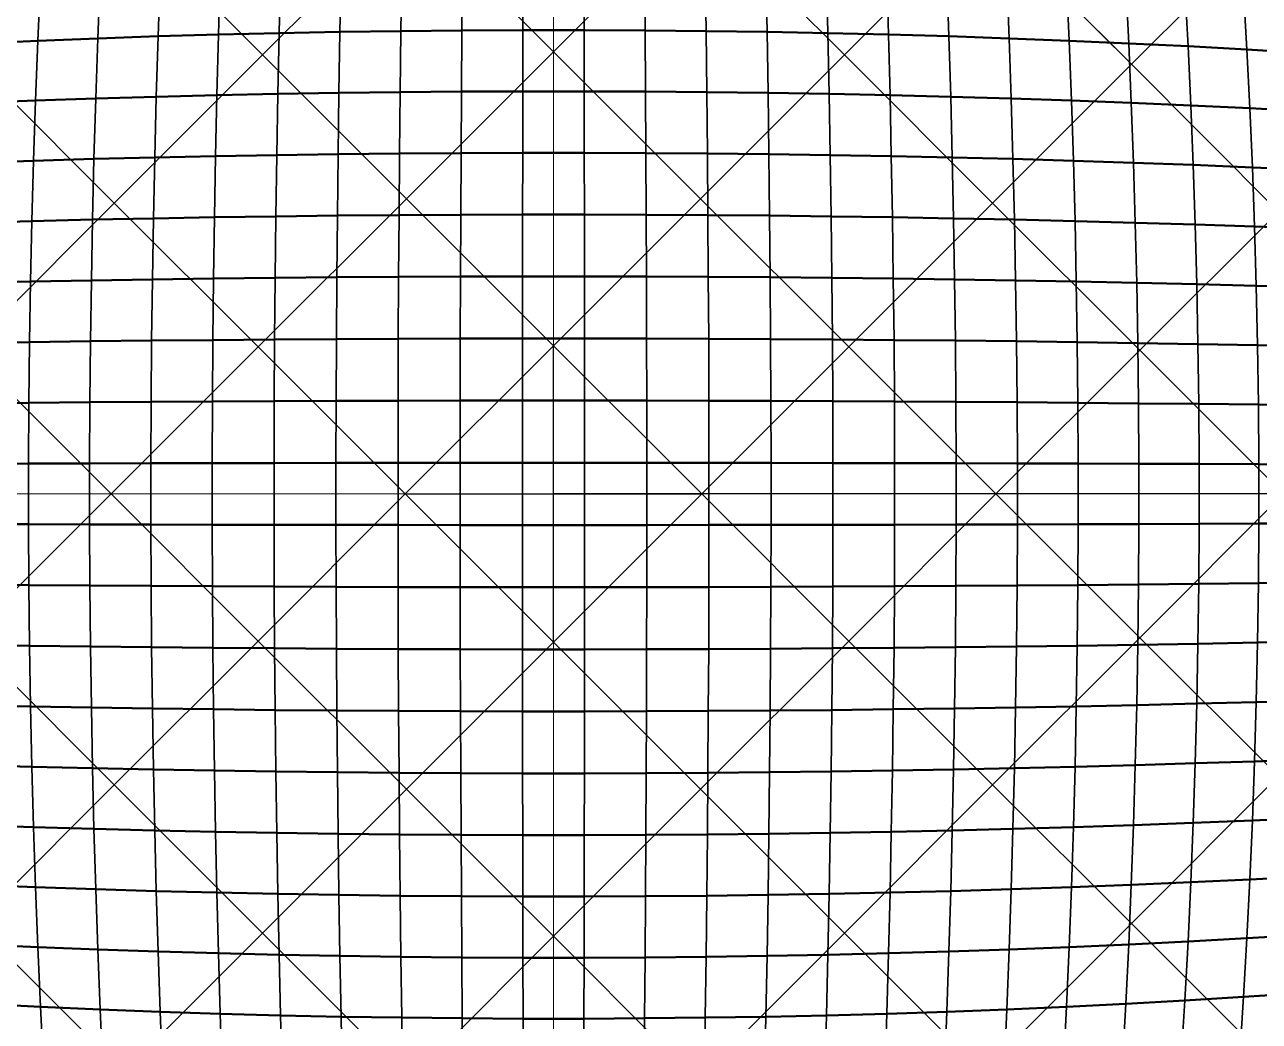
# Model space of a CAD drawing. Header units: millimetres. Extents: x -43 to 170, y -51 to 57.
# Drawn here: x 112.35 to 130.21, y -7.63 to 6.79 of the extents above; entities that cross this region are included whole.
import ezdxf

# ---------------------------------------------------------------- set-up
doc = ezdxf.new("R2010")
doc.units = ezdxf.units.MM
doc.linetypes.add('CENTER2', pattern=[28.575, 19.05, -3.175, 3.175, -3.175])
doc.layers.add('R139', color=7, linetype='Continuous')
for name, color, linetype, lineweight in [('tendons lower level', 201, 'Continuous', 35), ('tendons upper level', 50, 'Continuous', 50), ('Канаты', 130, 'Continuous', 20), ('Осевые линии', 80, 'Continuous', 15)]:
    doc.layers.add(name, color=color, linetype=linetype, lineweight=lineweight)

# ---------------------------------------------------------------- blocks, each defined once
blk = doc.blocks.new('wefwefwefwefefwfwefef')
for p, q in [((0, -2.143), (0, 2.143)), ((-2.143, 0), (2.143, 0))]:
    blk.add_line(p, q)
at = {"layer": 'R139', "color": 0, "linetype": 'ByBlock', "lineweight": -2}
for p, q in [((-4.207, 6.35, -0.771), (-2.079, 8.477, -1.037)), ((-4.207, 6.35, -0.771), (-2.079, 8.477, -1.037)), ((-2.079, 8.477, -1.037), (0, 6.396, -0.522)), ((-2.079, 8.477, -1.037), (0, 6.396, -0.522)), ((2.079, 8.477, -1.037), (0, 6.396, -0.522)), ((0, 6.396, -0.522), (2.079, 8.477, -1.037)), ((4.207, 6.35, -0.771), (2.079, 8.477, -1.037)), ((4.207, 6.35, -0.771), (2.079, 8.477, -1.037)), ((-4.207, 6.35, -0.771), (-6.213, 8.357, -1.515)), ((-6.213, 8.357, -1.515), (-4.207, 6.35, -0.771)), ((4.207, 6.35, -0.771), (6.213, 8.357, -1.515)), ((6.213, 8.357, -1.515), (4.207, 6.35, -0.771)), ((6.213, 8.357, -1.515), (8.357, 6.213, -1.515)), ((8.357, 6.213, -1.515), (6.213, 8.357, -1.515)), ((8.357, 6.213, -1.515), (10.268, 8.12, -2.467)), ((10.268, 8.12, -2.467), (8.357, 6.213, -1.515)), ((-4.207, 6.35, -0.771), (-6.35, 4.207, -0.771)), ((-6.35, 4.207, -0.771), (-4.207, 6.35, -0.771)), ((-2.127, 4.27, -0.26), (-4.207, 6.35, -0.771)), ((-2.127, 4.27, -0.26), (-4.207, 6.35, -0.771)), ((-2.127, 4.27, -0.26), (0, 6.396, -0.522)), ((0, 6.396, -0.522), (-2.127, 4.27, -0.26)), ((0, 6.396, -0.522), (2.127, 4.27, -0.26)), ((0, 6.396, -0.522), (2.127, 4.27, -0.26)), ((2.127, 4.27, -0.26), (4.207, 6.35, -0.771)), ((2.127, 4.27, -0.26), (4.207, 6.35, -0.771)), ((4.207, 6.35, -0.771), (6.35, 4.207, -0.771)), ((6.35, 4.207, -0.771), (4.207, 6.35, -0.771)), ((-8.357, 6.213, -1.515), (-6.35, 4.207, -0.771)), ((-8.357, 6.213, -1.515), (-6.35, 4.207, -0.771)), ((8.357, 6.213, -1.515), (6.35, 4.207, -0.771)), ((8.357, 6.213, -1.515), (6.35, 4.207, -0.771)), ((10.483, 4.082, -1.786), (8.357, 6.213, -1.515)), ((10.483, 4.082, -1.786), (8.357, 6.213, -1.515)), ((-6.35, 4.207, -0.771), (-8.477, 2.079, -1.037)), ((-8.477, 2.079, -1.037), (-6.35, 4.207, -0.771)), ((-6.35, 4.207, -0.771), (-4.27, 2.127, -0.26)), ((-6.35, 4.207, -0.771), (-4.27, 2.127, -0.26)), ((-2.127, 4.27, -0.26), (-4.27, 2.127, -0.26)), ((-4.27, 2.127, -0.26), (-2.127, 4.27, -0.26)), ((0, 2.143), (-2.127, 4.27, -0.26)), ((0, 2.143), (-2.127, 4.27, -0.26)), ((0, 2.143), (2.127, 4.27, -0.26)), ((2.127, 4.27, -0.26), (0, 2.143)), ((2.127, 4.27, -0.26), (4.27, 2.127, -0.26)), ((4.27, 2.127, -0.26), (2.127, 4.27, -0.26)), ((6.35, 4.207, -0.771), (4.27, 2.127, -0.26)), ((6.35, 4.207, -0.771), (4.27, 2.127, -0.26)), ((6.35, 4.207, -0.771), (8.477, 2.079, -1.037)), ((8.477, 2.079, -1.037), (6.35, 4.207, -0.771)), ((8.477, 2.079, -1.037), (10.483, 4.082, -1.786)), ((8.477, 2.079, -1.037), (10.483, 4.082, -1.786)), ((0, 2.143), (-2.143, 0)), ((-2.143, 0), (0, 2.143)), ((2.143, 0), (0, 2.143)), ((2.143, 0), (0, 2.143)), ((-8.477, 2.079, -1.037), (-6.396, 0, -0.522)), ((-6.396, 0, -0.522), (-8.477, 2.079, -1.037)), ((-6.396, 0, -0.522), (-4.27, 2.127, -0.26)), ((-4.27, 2.127, -0.26), (-6.396, 0, -0.522)), ((-4.27, 2.127, -0.26), (-2.143, 0)), ((-4.27, 2.127, -0.26), (-2.143, 0)), ((4.27, 2.127, -0.26), (2.143, 0)), ((4.27, 2.127, -0.26), (2.143, 0)), ((6.396, 0, -0.522), (4.27, 2.127, -0.26)), ((4.27, 2.127, -0.26), (6.396, 0, -0.522)), ((8.477, 2.079, -1.037), (6.396, 0, -0.522)), ((6.396, 0, -0.522), (8.477, 2.079, -1.037)), ((10.555, 0, -1.559), (8.477, 2.079, -1.037)), ((10.555, 0, -1.559), (8.477, 2.079, -1.037)), ((-6.396, 0, -0.522), (-8.477, -2.079, -1.037)), ((-6.396, 0, -0.522), (-8.477, -2.079, -1.037)), ((-4.27, -2.127, -0.26), (-6.396, 0, -0.522)), ((-4.27, -2.127, -0.26), (-6.396, 0, -0.522)), ((-4.27, -2.127, -0.26), (-2.143, 0)), ((-2.143, 0), (-4.27, -2.127, -0.26)), ((-2.143, 0), (0, -2.143)), ((-2.143, 0), (0, -2.143)), ((0, -2.143), (2.143, 0)), ((2.143, 0), (0, -2.143)), ((4.27, -2.127, -0.26), (2.143, 0)), ((2.143, 0), (4.27, -2.127, -0.26)), ((4.27, -2.127, -0.26), (6.396, 0, -0.522)), ((4.27, -2.127, -0.26), (6.396, 0, -0.522)), ((6.396, 0, -0.522), (8.477, -2.079, -1.037)), ((6.396, 0, -0.522), (8.477, -2.079, -1.037)), ((10.555, 0, -1.559), (8.477, -2.079, -1.037)), ((8.477, -2.079, -1.037), (10.555, 0, -1.559)), ((-6.35, -4.207, -0.771), (-8.477, -2.079, -1.037)), ((-8.477, -2.079, -1.037), (-6.35, -4.207, -0.771)), ((-6.35, -4.207, -0.771), (-4.27, -2.127, -0.26)), ((-6.35, -4.207, -0.771), (-4.27, -2.127, -0.26)), ((-2.127, -4.27, -0.26), (-4.27, -2.127, -0.26)), ((-4.27, -2.127, -0.26), (-2.127, -4.27, -0.26)), ((2.127, -4.27, -0.26), (4.27, -2.127, -0.26)), ((4.27, -2.127, -0.26), (2.127, -4.27, -0.26)), ((6.35, -4.207, -0.771), (4.27, -2.127, -0.26)), ((6.35, -4.207, -0.771), (4.27, -2.127, -0.26)), ((6.35, -4.207, -0.771), (8.477, -2.079, -1.037)), ((8.477, -2.079, -1.037), (6.35, -4.207, -0.771)), ((8.477, -2.079, -1.037), (10.483, -4.082, -1.786)), ((8.477, -2.079, -1.037), (10.483, -4.082, -1.786)), ((0, -2.143), (-2.127, -4.27, -0.26)), ((0, -2.143), (-2.127, -4.27, -0.26)), ((0, -2.143), (2.127, -4.27, -0.26)), ((2.127, -4.27, -0.26), (0, -2.143)), ((10.483, -4.082, -1.786), (8.357, -6.213, -1.515)), ((10.483, -4.082, -1.786), (8.357, -6.213, -1.515)), ((-8.357, -6.213, -1.515), (-6.35, -4.207, -0.771)), ((-8.357, -6.213, -1.515), (-6.35, -4.207, -0.771)), ((-4.207, -6.35, -0.771), (-6.35, -4.207, -0.771)), ((-6.35, -4.207, -0.771), (-4.207, -6.35, -0.771)), ((-2.127, -4.27, -0.26), (-4.207, -6.35, -0.771)), ((-2.127, -4.27, -0.26), (-4.207, -6.35, -0.771)), ((-2.127, -4.27, -0.26), (0, -6.396, -0.522)), ((0, -6.396, -0.522), (-2.127, -4.27, -0.26)), ((0, -6.396, -0.522), (2.127, -4.27, -0.26)), ((0, -6.396, -0.522), (2.127, -4.27, -0.26)), ((2.127, -4.27, -0.26), (4.207, -6.35, -0.771)), ((2.127, -4.27, -0.26), (4.207, -6.35, -0.771)), ((4.207, -6.35, -0.771), (6.35, -4.207, -0.771)), ((6.35, -4.207, -0.771), (4.207, -6.35, -0.771)), ((8.357, -6.213, -1.515), (6.35, -4.207, -0.771)), ((8.357, -6.213, -1.515), (6.35, -4.207, -0.771)), ((-6.213, -8.357, -1.515), (-8.357, -6.213, -1.515)), ((-8.357, -6.213, -1.515), (-6.213, -8.357, -1.515)), ((6.213, -8.357, -1.515), (8.357, -6.213, -1.515)), ((8.357, -6.213, -1.515), (6.213, -8.357, -1.515)), ((8.357, -6.213, -1.515), (10.268, -8.12, -2.467)), ((10.268, -8.12, -2.467), (8.357, -6.213, -1.515)), ((-4.207, -6.35, -0.771), (-6.213, -8.357, -1.515)), ((-6.213, -8.357, -1.515), (-4.207, -6.35, -0.771)), ((-4.207, -6.35, -0.771), (-2.079, -8.477, -1.037)), ((-4.207, -6.35, -0.771), (-2.079, -8.477, -1.037)), ((-2.079, -8.477, -1.037), (0, -6.396, -0.522)), ((-2.079, -8.477, -1.037), (0, -6.396, -0.522)), ((2.079, -8.477, -1.037), (0, -6.396, -0.522)), ((0, -6.396, -0.522), (2.079, -8.477, -1.037)), ((4.207, -6.35, -0.771), (2.079, -8.477, -1.037)), ((4.207, -6.35, -0.771), (2.079, -8.477, -1.037)), ((4.207, -6.35, -0.771), (6.213, -8.357, -1.515)), ((6.213, -8.357, -1.515), (4.207, -6.35, -0.771))]:
    blk.add_line(p, q, dxfattribs=at)

msp = doc.modelspace()

# ---------------------------------------------------------------- linework, layer by layer
at = {"extrusion": (0, -1, 2e-16)}
for p in [(134.556, 0, 31.905), (133.997, 0, 32.073)]:
    msp.add_line(p, (120, 0), dxfattribs=at)
msp.add_circle((120, 0, 29.02), 22.5)
at = {"layer": 'tendons lower level', "linetype": 'Continuous', "ltscale": 250}
for points in [[(115.182, 7.517, 33.842), (115.156, 6.644, 34.021), (115.134, 5.766, 34.177), (115.115, 4.885, 34.311), (115.099, 4.001, 34.423), (115.086, 3.115, 34.513), (115.076, 2.226, 34.58), (115.07, 1.336, 34.625), (115.067, 0.445, 34.648), (115.067, -0.445, 34.648), (115.07, -1.336, 34.625), (115.076, -2.226, 34.58), (115.086, -3.115, 34.513), (115.099, -4.001, 34.423), (115.115, -4.885, 34.311), (115.134, -5.766, 34.177), (115.156, -6.644, 34.021), (115.182, -7.517, 33.842), (115.21, -8.386, 33.641)], [(116.077, -8.412, 33.747), (116.054, -7.541, 33.949), (116.033, -6.665, 34.13), (116.015, -5.785, 34.288), (115.999, -4.901, 34.423), (115.986, -4.014, 34.537), (115.975, -3.125, 34.627), (115.967, -2.233, 34.695), (115.962, -1.341, 34.74), (115.959, -0.447, 34.763), (115.959, 0.447, 34.763), (115.962, 1.341, 34.74), (115.967, 2.233, 34.695), (115.975, 3.125, 34.627), (115.986, 4.014, 34.537), (115.999, 4.901, 34.423), (116.015, 5.785, 34.288), (116.033, 6.665, 34.13), (116.054, 7.541, 33.949)], [(116.928, 7.56, 34.035), (116.912, 6.682, 34.217), (116.898, 5.8, 34.376), (116.885, 4.914, 34.513), (116.875, 4.025, 34.627), (116.867, 3.133, 34.718), (116.861, 2.239, 34.787), (116.857, 1.344, 34.833), (116.854, 0.448, 34.855), (116.854, -0.448, 34.855), (116.857, -1.344, 34.833), (116.861, -2.239, 34.787), (116.867, -3.133, 34.718), (116.875, -4.025, 34.627), (116.885, -4.914, 34.513), (116.898, -5.8, 34.376), (116.912, -6.682, 34.217), (116.928, -7.56, 34.035), (116.947, -8.433, 33.831)], [(117.818, -8.449, 33.895), (117.805, -7.574, 34.1), (117.793, -6.695, 34.283), (117.783, -5.811, 34.443), (117.774, -4.924, 34.58), (117.767, -4.033, 34.695), (117.761, -3.139, 34.787), (117.756, -2.244, 34.856), (117.753, -1.347, 34.902), (117.752, -0.449, 34.925), (117.752, 0.449, 34.925), (117.753, 1.347, 34.902), (117.756, 2.244, 34.856), (117.761, 3.139, 34.787), (117.767, 4.033, 34.695), (117.774, 4.924, 34.58), (117.783, 5.811, 34.443), (117.793, 6.695, 34.283), (117.805, 7.574, 34.1)], [(118.682, 7.584, 34.143), (118.675, 6.703, 34.326), (118.669, 5.819, 34.487), (118.664, 4.93, 34.625), (118.659, 4.038, 34.74), (118.656, 3.143, 34.833), (118.653, 2.247, 34.902), (118.651, 1.349, 34.948), (118.65, 0.45, 34.971), (118.65, -0.45, 34.971), (118.651, -1.349, 34.948), (118.653, -2.247, 34.902), (118.656, -3.143, 34.833), (118.659, -4.038, 34.74), (118.664, -4.93, 34.625), (118.669, -5.819, 34.487), (118.675, -6.703, 34.326), (118.682, -7.584, 34.143), (118.69, -8.459, 33.937)], [(119.561, 7.589, 34.165), (119.558, 6.708, 34.348), (119.556, 5.822, 34.509), (119.555, 4.933, 34.648), (119.553, 4.041, 34.763), (119.552, 3.146, 34.855), (119.551, 2.248, 34.925), (119.55, 1.35, 34.971), (119.55, 0.45, 34.997), (119.55, -0.45, 34.994), (119.55, -1.35, 34.971), (119.551, -2.248, 34.925), (119.552, -3.146, 34.855), (119.553, -4.041, 34.763), (119.555, -4.933, 34.648), (119.556, -5.822, 34.509), (119.558, -6.708, 34.348), (119.561, -7.589, 34.165), (119.563, -8.465, 33.958)], [(120.439, 7.589, 34.165), (120.442, 6.708, 34.348), (120.444, 5.822, 34.509), (120.445, 4.933, 34.648), (120.447, 4.041, 34.763), (120.448, 3.146, 34.855), (120.449, 2.248, 34.925), (120.45, 1.35, 34.971), (120.45, 0.45, 34.997), (120.45, -0.45, 34.994), (120.45, -1.35, 34.971), (120.449, -2.248, 34.925), (120.448, -3.146, 34.855), (120.447, -4.041, 34.763), (120.445, -4.933, 34.648), (120.444, -5.822, 34.509), (120.442, -6.708, 34.348), (120.439, -7.589, 34.165), (120.437, -8.465, 33.958)], [(121.318, 7.584, 34.143), (121.325, 6.703, 34.326), (121.331, 5.819, 34.487), (121.336, 4.93, 34.625), (121.341, 4.038, 34.74), (121.344, 3.143, 34.833), (121.347, 2.247, 34.902), (121.349, 1.349, 34.948), (121.35, 0.45, 34.971), (121.35, -0.45, 34.971), (121.349, -1.349, 34.948), (121.347, -2.247, 34.902), (121.344, -3.143, 34.833), (121.341, -4.038, 34.74), (121.336, -4.93, 34.625), (121.331, -5.819, 34.487), (121.325, -6.703, 34.326), (121.318, -7.584, 34.143), (121.31, -8.459, 33.937)], [(122.182, -8.449, 33.895), (122.195, -7.574, 34.1), (122.207, -6.695, 34.283), (122.217, -5.811, 34.443), (122.226, -4.924, 34.58), (122.233, -4.033, 34.695), (122.239, -3.139, 34.787), (122.244, -2.244, 34.856), (122.247, -1.347, 34.902), (122.248, -0.449, 34.925), (122.248, 0.449, 34.925), (122.247, 1.347, 34.902), (122.244, 2.244, 34.856), (122.239, 3.139, 34.787), (122.233, 4.033, 34.695), (122.226, 4.924, 34.58), (122.217, 5.811, 34.443), (122.207, 6.695, 34.283), (122.195, 7.574, 34.1)], [(123.072, 7.56, 34.035), (123.088, 6.682, 34.217), (123.102, 5.8, 34.376), (123.115, 4.914, 34.513), (123.125, 4.025, 34.627), (123.133, 3.133, 34.718), (123.139, 2.239, 34.787), (123.143, 1.344, 34.833), (123.146, 0.448, 34.855), (123.146, -0.448, 34.855), (123.143, -1.344, 34.833), (123.139, -2.239, 34.787), (123.133, -3.133, 34.718), (123.125, -4.025, 34.627), (123.115, -4.914, 34.513), (123.102, -5.8, 34.376), (123.088, -6.682, 34.217), (123.072, -7.56, 34.035), (123.053, -8.433, 33.831)], [(123.923, -8.412, 33.747), (123.946, -7.541, 33.949), (123.967, -6.665, 34.13), (123.985, -5.785, 34.288), (124.001, -4.901, 34.423), (124.014, -4.014, 34.537), (124.025, -3.125, 34.627), (124.033, -2.233, 34.695), (124.038, -1.341, 34.74), (124.041, -0.447, 34.763), (124.041, 0.447, 34.763), (124.038, 1.341, 34.74), (124.033, 2.233, 34.695), (124.025, 3.125, 34.627), (124.014, 4.014, 34.537), (124.001, 4.901, 34.423), (123.985, 5.785, 34.288), (123.967, 6.665, 34.13), (123.946, 7.541, 33.949)], [(124.818, 7.517, 33.842), (124.844, 6.644, 34.021), (124.866, 5.766, 34.177), (124.885, 4.885, 34.311), (124.901, 4.001, 34.423), (124.914, 3.115, 34.513), (124.924, 2.226, 34.58), (124.93, 1.336, 34.625), (124.933, 0.445, 34.648), (124.933, -0.445, 34.648), (124.93, -1.336, 34.625), (124.924, -2.226, 34.58), (124.914, -3.115, 34.513), (124.901, -4.001, 34.423), (124.885, -4.885, 34.311), (124.866, -5.766, 34.177), (124.844, -6.644, 34.021), (124.818, -7.517, 33.842), (124.79, -8.386, 33.641)], [(112.626, -8.275, 33.199), (112.583, -7.417, 33.391), (112.545, -6.554, 33.563), (112.512, -5.688, 33.713), (112.483, -4.818, 33.842), (112.459, -3.946, 33.949), (112.44, -3.072, 34.035), (112.426, -2.195, 34.1), (112.416, -1.318, 34.143), (112.411, -0.439, 34.165), (112.411, 0.439, 34.165), (112.416, 1.318, 34.143), (112.426, 2.195, 34.1), (112.44, 3.072, 34.035), (112.459, 3.946, 33.949), (112.483, 4.818, 33.842), (112.512, 5.688, 33.713), (112.545, 6.554, 33.563), (112.583, 7.417, 33.391)], [(113.446, 7.455, 33.563), (113.412, 6.588, 33.737), (113.382, 5.718, 33.89), (113.356, 4.844, 34.021), (113.335, 3.967, 34.13), (113.318, 3.088, 34.217), (113.305, 2.207, 34.283), (113.297, 1.325, 34.326), (113.292, 0.442, 34.348), (113.292, -0.442, 34.348), (113.297, -1.325, 34.326), (113.305, -2.207, 34.283), (113.318, -3.088, 34.217), (113.335, -3.967, 34.13), (113.356, -4.844, 34.021), (113.382, -5.718, 33.89), (113.412, -6.588, 33.737), (113.446, -7.455, 33.563), (113.484, -8.317, 33.367)], [(114.345, -8.354, 33.515), (114.312, -7.488, 33.713), (114.282, -6.618, 33.89), (114.256, -5.744, 34.044), (114.234, -4.866, 34.177), (114.215, -3.985, 34.288), (114.2, -3.102, 34.376), (114.189, -2.217, 34.443), (114.181, -1.331, 34.487), (114.178, -0.444, 34.509), (114.178, 0.444, 34.509), (114.181, 1.331, 34.487), (114.189, 2.217, 34.443), (114.2, 3.102, 34.376), (114.215, 3.985, 34.288), (114.234, 4.866, 34.177), (114.256, 5.744, 34.044), (114.282, 6.618, 33.89), (114.312, 7.488, 33.713)], [(125.655, -8.354, 33.515), (125.688, -7.488, 33.713), (125.718, -6.618, 33.89), (125.744, -5.744, 34.044), (125.766, -4.866, 34.177), (125.785, -3.985, 34.288), (125.8, -3.102, 34.376), (125.811, -2.217, 34.443), (125.819, -1.331, 34.487), (125.822, -0.444, 34.509), (125.822, 0.444, 34.509), (125.819, 1.331, 34.487), (125.811, 2.217, 34.443), (125.8, 3.102, 34.376), (125.785, 3.985, 34.288), (125.766, 4.866, 34.177), (125.744, 5.744, 34.044), (125.718, 6.618, 33.89), (125.688, 7.488, 33.713)], [(126.554, 7.455, 33.563), (126.588, 6.588, 33.737), (126.618, 5.718, 33.89), (126.644, 4.844, 34.021), (126.665, 3.967, 34.13), (126.682, 3.088, 34.217), (126.695, 2.207, 34.283), (126.703, 1.325, 34.326), (126.708, 0.442, 34.348), (126.708, -0.442, 34.348), (126.703, -1.325, 34.326), (126.695, -2.207, 34.283), (126.682, -3.088, 34.217), (126.665, -3.967, 34.13), (126.644, -4.844, 34.021), (126.618, -5.718, 33.89), (126.588, -6.588, 33.737), (126.554, -7.455, 33.563), (126.516, -8.317, 33.367)], [(127.374, -8.275, 33.199), (127.417, -7.417, 33.391), (127.455, -6.554, 33.563), (127.488, -5.688, 33.713), (127.517, -4.818, 33.842), (127.541, -3.946, 33.949), (127.56, -3.072, 34.035), (127.574, -2.195, 34.1), (127.584, -1.318, 34.143), (127.589, -0.439, 34.165), (127.589, 0.439, 34.165), (127.584, 1.318, 34.143), (127.574, 2.195, 34.1), (127.56, 3.072, 34.035), (127.541, 3.946, 33.949), (127.517, 4.818, 33.842), (127.488, 5.688, 33.713), (127.455, 6.554, 33.563), (127.417, 7.417, 33.391)], [(128.275, 7.374, 33.199), (128.317, 6.516, 33.367), (128.354, 5.655, 33.515), (128.386, 4.79, 33.641), (128.412, 3.923, 33.747), (128.433, 3.053, 33.831), (128.449, 2.182, 33.895), (128.459, 1.31, 33.937), (128.465, 0.437, 33.958), (128.465, -0.437, 33.958), (128.459, -1.31, 33.937), (128.449, -2.182, 33.895), (128.433, -3.053, 33.831), (128.412, -3.923, 33.747), (128.386, -4.79, 33.641), (128.354, -5.655, 33.515), (128.317, -6.516, 33.367), (128.275, -7.374, 33.199), (128.228, -8.228, 33.009)], [(129.077, -8.176, 32.799), (129.129, -7.327, 32.985), (129.175, -6.474, 33.15), (129.215, -5.617, 33.295), (129.249, -4.758, 33.419), (129.278, -3.896, 33.522), (129.301, -3.033, 33.605), (129.318, -2.167, 33.667), (129.329, -1.301, 33.709), (129.335, -0.434, 33.729), (129.335, 0.434, 33.729), (129.329, 1.301, 33.709), (129.318, 2.167, 33.667), (129.301, 3.033, 33.605), (129.278, 3.896, 33.522), (129.249, 4.758, 33.419), (129.215, 5.617, 33.295), (129.175, 6.474, 33.15), (129.129, 7.327, 32.985)], [(129.977, 7.274, 32.75), (130.026, 6.427, 32.911), (130.07, 5.577, 33.053), (130.107, 4.723, 33.174), (130.137, 3.868, 33.276), (130.162, 3.01, 33.357), (130.181, 2.151, 33.417), (130.193, 1.291, 33.458), (130.199, 0.43, 33.478), (130.199, -0.43, 33.478), (130.193, -1.291, 33.458), (130.181, -2.151, 33.417), (130.162, -3.01, 33.357), (130.137, -3.868, 33.276), (130.107, -4.723, 33.174), (130.07, -5.577, 33.053), (130.026, -6.427, 32.911), (129.977, -7.274, 32.75), (129.922, -8.118, 32.568)]]:
    msp.add_polyline3d(points, dxfattribs=at)
at = {"layer": 'tendons upper level', "linetype": 'CENTER2', "ltscale": 250, "extrusion": (1, 0, 0)}
msp.add_line((120, 0, 54.679), (120, 0, -54.679), dxfattribs=at)
at = {"layer": 'tendons upper level', "linetype": 'CENTER2', "ltscale": 250, "extrusion": (-2e-16, -1, 0)}
msp.add_line((120, 0, 54.679), (120, 0, -54.679), dxfattribs=at)
msp.add_line((120, 0, 54.679), (120, 0, -54.679), dxfattribs=at)
at = {"layer": 'tendons upper level', "linetype": 'Continuous', "ltscale": 250}
for points in [[(130.872, 6.376, 32.652), (130.026, 6.427, 32.911), (129.175, 6.474, 33.15), (128.317, 6.516, 33.367), (127.455, 6.554, 33.563), (126.588, 6.588, 33.737), (125.718, 6.618, 33.89), (124.844, 6.644, 34.021), (123.967, 6.665, 34.13), (123.088, 6.682, 34.217), (122.207, 6.695, 34.283), (121.325, 6.703, 34.326), (120.442, 6.708, 34.348), (119.558, 6.708, 34.348), (118.675, 6.703, 34.326), (117.793, 6.695, 34.283), (116.912, 6.682, 34.217), (116.033, 6.665, 34.13), (115.156, 6.644, 34.021), (114.282, 6.618, 33.89), (113.412, 6.588, 33.737), (112.545, 6.554, 33.563), (111.683, 6.516, 33.367)], [(111.646, 5.655, 33.515), (112.512, 5.688, 33.713), (113.382, 5.718, 33.89), (114.256, 5.744, 34.044), (115.134, 5.766, 34.177), (116.015, 5.785, 34.288), (116.898, 5.8, 34.376), (117.783, 5.811, 34.443), (118.669, 5.819, 34.487), (119.556, 5.822, 34.509), (120.444, 5.822, 34.509), (121.331, 5.819, 34.487), (122.217, 5.811, 34.443), (123.102, 5.8, 34.376), (123.985, 5.785, 34.288), (124.866, 5.766, 34.177), (125.744, 5.744, 34.044), (126.618, 5.718, 33.89), (127.488, 5.688, 33.713), (128.354, 5.655, 33.515), (129.215, 5.617, 33.295), (130.07, 5.577, 33.053), (130.918, 5.532, 32.79)], [(130.958, 4.686, 32.909), (130.107, 4.723, 33.174), (129.249, 4.758, 33.419), (128.386, 4.79, 33.641), (127.517, 4.818, 33.842), (126.644, 4.844, 34.021), (125.766, 4.866, 34.177), (124.885, 4.885, 34.311), (124.001, 4.901, 34.423), (123.115, 4.914, 34.513), (122.226, 4.924, 34.58), (121.336, 4.93, 34.625), (120.445, 4.933, 34.648), (119.555, 4.933, 34.648), (118.664, 4.93, 34.625), (117.774, 4.924, 34.58), (116.885, 4.914, 34.513), (115.999, 4.901, 34.423), (115.115, 4.885, 34.311), (114.234, 4.866, 34.177), (113.356, 4.844, 34.021), (112.483, 4.818, 33.842), (111.614, 4.79, 33.641)], [(111.588, 3.923, 33.747), (112.459, 3.946, 33.949), (113.335, 3.967, 34.13), (114.215, 3.985, 34.288), (115.099, 4.001, 34.423), (115.986, 4.014, 34.537), (116.875, 4.025, 34.627), (117.767, 4.033, 34.695), (118.659, 4.038, 34.74), (119.553, 4.041, 34.763), (120.447, 4.041, 34.763), (121.341, 4.038, 34.74), (122.233, 4.033, 34.695), (123.125, 4.025, 34.627), (124.014, 4.014, 34.537), (124.901, 4.001, 34.423), (125.785, 3.985, 34.288), (126.665, 3.967, 34.13), (127.541, 3.946, 33.949), (128.412, 3.923, 33.747), (129.278, 3.896, 33.522), (130.137, 3.868, 33.276), (130.991, 3.837, 33.007)], [(131.017, 2.986, 33.086), (130.162, 3.01, 33.357), (129.301, 3.033, 33.605), (128.433, 3.053, 33.831), (127.56, 3.072, 34.035), (126.682, 3.088, 34.217), (125.8, 3.102, 34.376), (124.914, 3.115, 34.513), (124.025, 3.125, 34.627), (123.133, 3.133, 34.718), (122.239, 3.139, 34.787), (121.344, 3.143, 34.833), (120.448, 3.146, 34.855), (119.552, 3.146, 34.855), (118.656, 3.143, 34.833), (117.761, 3.139, 34.787), (116.867, 3.133, 34.718), (115.975, 3.125, 34.627), (115.086, 3.115, 34.513), (114.2, 3.102, 34.376), (113.318, 3.088, 34.217), (112.44, 3.072, 34.035), (111.567, 3.053, 33.831)], [(111.551, 2.182, 33.895), (112.426, 2.195, 34.1), (113.305, 2.207, 34.283), (114.189, 2.217, 34.443), (115.076, 2.226, 34.58), (115.967, 2.233, 34.695), (116.861, 2.239, 34.787), (117.756, 2.244, 34.856), (118.653, 2.247, 34.902), (119.551, 2.248, 34.925), (120.449, 2.248, 34.925), (121.347, 2.247, 34.902), (122.244, 2.244, 34.856), (123.139, 2.239, 34.787), (124.033, 2.233, 34.695), (124.924, 2.226, 34.58), (125.811, 2.217, 34.443), (126.695, 2.207, 34.283), (127.574, 2.195, 34.1), (128.449, 2.182, 33.895), (129.318, 2.167, 33.667), (130.181, 2.151, 33.417), (131.037, 2.134, 33.146)], [(131.05, 1.281, 33.185), (130.193, 1.291, 33.458), (129.329, 1.301, 33.709), (128.459, 1.31, 33.937), (127.584, 1.318, 34.143), (126.703, 1.325, 34.326), (125.819, 1.331, 34.487), (124.93, 1.336, 34.625), (124.038, 1.341, 34.74), (123.143, 1.344, 34.833), (122.247, 1.347, 34.902), (121.349, 1.349, 34.948), (120.45, 1.35, 34.971), (119.55, 1.35, 34.971), (118.651, 1.349, 34.948), (117.753, 1.347, 34.902), (116.857, 1.344, 34.833), (115.962, 1.341, 34.74), (115.07, 1.336, 34.625), (114.181, 1.331, 34.487), (113.297, 1.325, 34.326), (112.416, 1.318, 34.143), (111.541, 1.31, 33.937)], [(131.057, 0.427, 33.205), (130.199, 0.43, 33.478), (129.335, 0.434, 33.729), (128.465, 0.437, 33.958), (127.589, 0.439, 34.165), (126.708, 0.442, 34.348), (125.822, 0.444, 34.509), (124.933, 0.445, 34.648), (124.041, 0.447, 34.763), (123.146, 0.448, 34.855), (122.248, 0.449, 34.925), (121.35, 0.45, 34.971), (120.45, 0.45, 34.997), (119.55, 0.45, 34.994), (118.65, 0.45, 34.971), (117.752, 0.449, 34.925), (116.854, 0.448, 34.855), (115.959, 0.447, 34.763), (115.067, 0.445, 34.648), (114.178, 0.444, 34.509), (113.292, 0.442, 34.348), (112.411, 0.439, 34.165), (111.535, 0.437, 33.958)], [(131.057, -0.427, 33.205), (130.199, -0.43, 33.478), (129.335, -0.434, 33.729), (128.465, -0.437, 33.958), (127.589, -0.439, 34.165), (126.708, -0.442, 34.348), (125.822, -0.444, 34.509), (124.933, -0.445, 34.648), (124.041, -0.447, 34.763), (123.146, -0.448, 34.855), (122.248, -0.449, 34.925), (121.35, -0.45, 34.971), (120.45, -0.45, 34.997), (119.55, -0.45, 34.994), (118.65, -0.45, 34.971), (117.752, -0.449, 34.925), (116.854, -0.448, 34.855), (115.959, -0.447, 34.763), (115.067, -0.445, 34.648), (114.178, -0.444, 34.509), (113.292, -0.442, 34.348), (112.411, -0.439, 34.165), (111.535, -0.437, 33.958)], [(131.05, -1.281, 33.185), (130.193, -1.291, 33.458), (129.329, -1.301, 33.709), (128.459, -1.31, 33.937), (127.584, -1.318, 34.143), (126.703, -1.325, 34.326), (125.819, -1.331, 34.487), (124.93, -1.336, 34.625), (124.038, -1.341, 34.74), (123.143, -1.344, 34.833), (122.247, -1.347, 34.902), (121.349, -1.349, 34.948), (120.45, -1.35, 34.971), (119.55, -1.35, 34.971), (118.651, -1.349, 34.948), (117.753, -1.347, 34.902), (116.857, -1.344, 34.833), (115.962, -1.341, 34.74), (115.07, -1.336, 34.625), (114.181, -1.331, 34.487), (113.297, -1.325, 34.326), (112.416, -1.318, 34.143), (111.541, -1.31, 33.937)], [(111.551, -2.182, 33.895), (112.426, -2.195, 34.1), (113.305, -2.207, 34.283), (114.189, -2.217, 34.443), (115.076, -2.226, 34.58), (115.967, -2.233, 34.695), (116.861, -2.239, 34.787), (117.756, -2.244, 34.856), (118.653, -2.247, 34.902), (119.551, -2.248, 34.925), (120.449, -2.248, 34.925), (121.347, -2.247, 34.902), (122.244, -2.244, 34.856), (123.139, -2.239, 34.787), (124.033, -2.233, 34.695), (124.924, -2.226, 34.58), (125.811, -2.217, 34.443), (126.695, -2.207, 34.283), (127.574, -2.195, 34.1), (128.449, -2.182, 33.895), (129.318, -2.167, 33.667), (130.181, -2.151, 33.417), (131.037, -2.134, 33.146)], [(131.017, -2.986, 33.086), (130.162, -3.01, 33.357), (129.301, -3.033, 33.605), (128.433, -3.053, 33.831), (127.56, -3.072, 34.035), (126.682, -3.088, 34.217), (125.8, -3.102, 34.376), (124.914, -3.115, 34.513), (124.025, -3.125, 34.627), (123.133, -3.133, 34.718), (122.239, -3.139, 34.787), (121.344, -3.143, 34.833), (120.448, -3.146, 34.855), (119.552, -3.146, 34.855), (118.656, -3.143, 34.833), (117.761, -3.139, 34.787), (116.867, -3.133, 34.718), (115.975, -3.125, 34.627), (115.086, -3.115, 34.513), (114.2, -3.102, 34.376), (113.318, -3.088, 34.217), (112.44, -3.072, 34.035), (111.567, -3.053, 33.831)], [(111.588, -3.923, 33.747), (112.459, -3.946, 33.949), (113.335, -3.967, 34.13), (114.215, -3.985, 34.288), (115.099, -4.001, 34.423), (115.986, -4.014, 34.537), (116.875, -4.025, 34.627), (117.767, -4.033, 34.695), (118.659, -4.038, 34.74), (119.553, -4.041, 34.763), (120.447, -4.041, 34.763), (121.341, -4.038, 34.74), (122.233, -4.033, 34.695), (123.125, -4.025, 34.627), (124.014, -4.014, 34.537), (124.901, -4.001, 34.423), (125.785, -3.985, 34.288), (126.665, -3.967, 34.13), (127.541, -3.946, 33.949), (128.412, -3.923, 33.747), (129.278, -3.896, 33.522), (130.137, -3.868, 33.276), (130.991, -3.837, 33.007)], [(130.958, -4.686, 32.909), (130.107, -4.723, 33.174), (129.249, -4.758, 33.419), (128.386, -4.79, 33.641), (127.517, -4.818, 33.842), (126.644, -4.844, 34.021), (125.766, -4.866, 34.177), (124.885, -4.885, 34.311), (124.001, -4.901, 34.423), (123.115, -4.914, 34.513), (122.226, -4.924, 34.58), (121.336, -4.93, 34.625), (120.445, -4.933, 34.648), (119.555, -4.933, 34.648), (118.664, -4.93, 34.625), (117.774, -4.924, 34.58), (116.885, -4.914, 34.513), (115.999, -4.901, 34.423), (115.115, -4.885, 34.311), (114.234, -4.866, 34.177), (113.356, -4.844, 34.021), (112.483, -4.818, 33.842), (111.614, -4.79, 33.641)], [(111.646, -5.655, 33.515), (112.512, -5.688, 33.713), (113.382, -5.718, 33.89), (114.256, -5.744, 34.044), (115.134, -5.766, 34.177), (116.015, -5.785, 34.288), (116.898, -5.8, 34.376), (117.783, -5.811, 34.443), (118.669, -5.819, 34.487), (119.556, -5.822, 34.509), (120.444, -5.822, 34.509), (121.331, -5.819, 34.487), (122.217, -5.811, 34.443), (123.102, -5.8, 34.376), (123.985, -5.785, 34.288), (124.866, -5.766, 34.177), (125.744, -5.744, 34.044), (126.618, -5.718, 33.89), (127.488, -5.688, 33.713), (128.354, -5.655, 33.515), (129.215, -5.617, 33.295), (130.07, -5.577, 33.053), (130.918, -5.532, 32.79)], [(130.872, -6.376, 32.652), (130.026, -6.427, 32.911), (129.175, -6.474, 33.15), (128.317, -6.516, 33.367), (127.455, -6.554, 33.563), (126.588, -6.588, 33.737), (125.718, -6.618, 33.89), (124.844, -6.644, 34.021), (123.967, -6.665, 34.13), (123.088, -6.682, 34.217), (122.207, -6.695, 34.283), (121.325, -6.703, 34.326), (120.442, -6.708, 34.348), (119.558, -6.708, 34.348), (118.675, -6.703, 34.326), (117.793, -6.695, 34.283), (116.912, -6.682, 34.217), (116.033, -6.665, 34.13), (115.156, -6.644, 34.021), (114.282, -6.618, 33.89), (113.412, -6.588, 33.737), (112.545, -6.554, 33.563), (111.683, -6.516, 33.367)], [(111.725, -7.374, 33.199), (112.583, -7.417, 33.391), (113.446, -7.455, 33.563), (114.312, -7.488, 33.713), (115.182, -7.517, 33.842), (116.054, -7.541, 33.949), (116.928, -7.56, 34.035), (117.805, -7.574, 34.1), (118.682, -7.584, 34.143), (119.561, -7.589, 34.165), (120.439, -7.589, 34.165), (121.318, -7.584, 34.143), (122.195, -7.574, 34.1), (123.072, -7.56, 34.035), (123.946, -7.541, 33.949), (124.818, -7.517, 33.842), (125.688, -7.488, 33.713), (126.554, -7.455, 33.563), (127.417, -7.417, 33.391), (128.275, -7.374, 33.199), (129.129, -7.327, 32.985), (129.977, -7.274, 32.75), (130.82, -7.218, 32.494)]]:
    msp.add_polyline3d(points, dxfattribs=at)
at = {"layer": 'Канаты', "linetype": 'Continuous', "ltscale": 250, "extrusion": (-0.900445, 2e-16, -0.434969)}
msp.add_arc((0, -52.196, -108.053), 35, 0, 180, dxfattribs=at)
at = {"layer": 'Канаты', "linetype": 'Continuous', "ltscale": 250, "extrusion": (-0.911331, 2e-16, -0.411673)}
msp.add_arc((0, -49.401, -109.36), 35, 0, 180, dxfattribs=at)
at = {"layer": 'Канаты', "linetype": 'Continuous', "ltscale": 250, "extrusion": (-0.921615, 2e-16, -0.388105)}
msp.add_arc((0, -46.573, -110.594), 35, 0, 180, dxfattribs=at)
at = {"layer": 'Канаты', "linetype": 'Continuous', "ltscale": 250, "extrusion": (0.931289, -2e-16, 0.364281)}
msp.add_arc((0, -43.714, 111.755), 35, 0, 180, dxfattribs=at)
at = {"layer": 'Канаты', "linetype": 'Continuous', "ltscale": 250, "extrusion": (0.940348, -2e-16, 0.340215)}
msp.add_arc((0, -40.826, 112.842), 35, 0, 180, dxfattribs=at)
at = {"layer": 'Канаты', "linetype": 'Continuous', "ltscale": 250, "extrusion": (-0.948784, 2e-16, -0.315925)}
msp.add_arc((0, -37.911, -113.854), 35, 0, 180, dxfattribs=at)
at = {"layer": 'Канаты', "linetype": 'Continuous', "ltscale": 250, "extrusion": (0.956593, -2e-16, 0.291426)}
msp.add_arc((0, -34.971, 114.791), 35, 0, 180, dxfattribs=at)
at = {"layer": 'Канаты', "linetype": 'Continuous', "ltscale": 250, "extrusion": (0.96377, -2e-16, 0.266734)}
msp.add_arc((0, -32.008, 115.652), 35, 0, 180, dxfattribs=at)
at = {"layer": 'Канаты', "linetype": 'Continuous', "ltscale": 250, "extrusion": (-0.97031, 2e-16, -0.241865)}
msp.add_arc((0, -29.024, -116.437), 35, 0, 180, dxfattribs=at)
at = {"layer": 'Канаты', "linetype": 'Continuous', "ltscale": 250, "extrusion": (-0.976208, 2e-16, -0.216837)}
msp.add_arc((0, -26.02, -117.145), 35, 0, 180, dxfattribs=at)
at = {"layer": 'Канаты', "linetype": 'Continuous', "ltscale": 250, "extrusion": (-0.98146, 2e-16, -0.191666)}
msp.add_arc((0, -23, -117.775), 35, 0, 180, dxfattribs=at)
at = {"layer": 'Канаты', "linetype": 'Continuous', "ltscale": 250, "extrusion": (0.986064, -2e-16, 0.166367)}
msp.add_arc((0, -19.964, 118.328), 35, 0, 180, dxfattribs=at)
at = {"layer": 'Канаты', "linetype": 'Continuous', "ltscale": 250, "extrusion": (0.990015, -2e-16, 0.140959)}
msp.add_arc((0, -16.915, 118.802), 35, 0, 180, dxfattribs=at)
at = {"layer": 'Канаты', "linetype": 'Continuous', "ltscale": 250, "extrusion": (-0.993312, 2e-16, -0.115457)}
msp.add_arc((0, -13.855, -119.197), 35, 0, 180, dxfattribs=at)
at = {"layer": 'Канаты', "linetype": 'Continuous', "ltscale": 250, "extrusion": (-0.995953, 2e-16, -0.089879)}
msp.add_arc((0, -10.786, -119.514), 35, 0, 180, dxfattribs=at)
at = {"layer": 'Канаты', "linetype": 'Continuous', "ltscale": 250, "extrusion": (0.997934, -2e-16, 0.064242)}
msp.add_arc((0, -7.709, 119.752), 35, 0, 180, dxfattribs=at)
at = {"layer": 'Канаты', "linetype": 'Continuous', "ltscale": 250, "extrusion": (-0.999256, 2e-16, -0.038562)}
msp.add_arc((0, -4.627, -119.911), 35, 0, 180, dxfattribs=at)
at = {"layer": 'Канаты', "linetype": 'Continuous', "ltscale": 250, "extrusion": (-0.999917, 2e-16, -0.012857)}
msp.add_arc((0, -1.543, -119.99), 35, 0, 180, dxfattribs=at)
at = {"layer": 'Канаты', "linetype": 'Continuous', "ltscale": 250, "extrusion": (0.999917, -2e-16, -0.012857)}
msp.add_arc((0, 1.543, 119.99), 35, 0, 180, dxfattribs=at)
msp.add_arc((0, 1.543, 119.99), 35, 0, 180, dxfattribs=at)
at = {"layer": 'Канаты', "linetype": 'Continuous', "ltscale": 250, "extrusion": (0.999256, -2e-16, -0.038562)}
msp.add_arc((0, 4.627, 119.911), 35, 0, 180, dxfattribs=at)
at = {"layer": 'Канаты', "linetype": 'Continuous', "ltscale": 250, "extrusion": (-0.997934, 2e-16, 0.064242)}
msp.add_arc((0, 7.709, -119.752), 35, 0, 180, dxfattribs=at)
at = {"layer": 'Канаты', "linetype": 'Continuous', "ltscale": 250, "extrusion": (0.995953, -2e-16, -0.089879)}
msp.add_arc((0, 10.786, 119.514), 35, 0, 180, dxfattribs=at)
at = {"layer": 'Канаты', "linetype": 'Continuous', "ltscale": 250, "extrusion": (-0.986064, 2e-16, 0.166367)}
msp.add_arc((0, 19.964, -118.328), 35, 0, 180, dxfattribs=at)
at = {"layer": 'Канаты', "linetype": 'Continuous', "ltscale": 250, "extrusion": (0.98146, -2e-16, -0.191666)}
msp.add_arc((0, 23, 117.775), 35, 0, 180, dxfattribs=at)
at = {"layer": 'Канаты', "linetype": 'Continuous', "ltscale": 250, "extrusion": (-0.990015, 2e-16, 0.140959)}
msp.add_arc((0, 16.915, -118.802), 35, 0, 180, dxfattribs=at)
at = {"layer": 'Канаты', "linetype": 'Continuous', "ltscale": 250, "extrusion": (0.993312, -2e-16, -0.115457)}
msp.add_arc((0, 13.855, 119.197), 35, 0, 180, dxfattribs=at)
at = {"layer": 'Канаты', "linetype": 'Continuous', "ltscale": 250, "extrusion": (-0.931289, 2e-16, 0.364281)}
msp.add_arc((0, 43.714, -111.755), 35, 0, 180, dxfattribs=at)
at = {"layer": 'Канаты', "linetype": 'Continuous', "ltscale": 250, "extrusion": (0.921615, -2e-16, -0.388105)}
msp.add_arc((0, 46.573, 110.594), 35, 0, 180, dxfattribs=at)
at = {"layer": 'Канаты', "linetype": 'Continuous', "ltscale": 250, "extrusion": (-0.940348, 2e-16, 0.340215)}
msp.add_arc((0, 40.826, -112.842), 35, 0, 180, dxfattribs=at)
at = {"layer": 'Канаты', "linetype": 'Continuous', "ltscale": 250, "extrusion": (0.948784, -2e-16, -0.315925)}
msp.add_arc((0, 37.911, 113.854), 35, 0, 180, dxfattribs=at)
at = {"layer": 'Канаты', "linetype": 'Continuous', "ltscale": 250, "extrusion": (-0.956593, 2e-16, 0.291426)}
msp.add_arc((0, 34.971, -114.791), 35, 0, 180, dxfattribs=at)
at = {"layer": 'Канаты', "linetype": 'Continuous', "ltscale": 250, "extrusion": (0.976208, -2e-16, -0.216837)}
msp.add_arc((0, 26.02, 117.145), 35, 0, 180, dxfattribs=at)
at = {"layer": 'Канаты', "linetype": 'Continuous', "ltscale": 250, "extrusion": (0.97031, -2e-16, -0.241865)}
msp.add_arc((0, 29.024, 116.437), 35, 0, 180, dxfattribs=at)
at = {"layer": 'Канаты', "linetype": 'Continuous', "ltscale": 250, "extrusion": (-0.96377, 2e-16, 0.266734)}
msp.add_arc((0, 32.008, -115.652), 35, 0, 180, dxfattribs=at)
at = {"layer": 'Канаты', "linetype": 'Continuous', "ltscale": 250, "extrusion": (0.911331, -2e-16, -0.411673)}
msp.add_arc((0, 49.401, 109.36), 35, 0, 180, dxfattribs=at)
at = {"layer": 'Канаты', "linetype": 'Continuous', "ltscale": 250, "extrusion": (0.900445, -2e-16, -0.434969)}
msp.add_arc((0, 52.196, 108.053), 35, 0, 180, dxfattribs=at)
at = {"layer": 'Канаты', "linetype": 'Continuous', "ltscale": 250, "extrusion": (0, 0.900445, -0.434969)}
msp.add_arc((-120, 0), 35, 0, 180, dxfattribs=at)
at = {"layer": 'Канаты', "linetype": 'Continuous', "ltscale": 250, "extrusion": (0, 0.911331, -0.411673)}
msp.add_arc((-120, 0), 35, 0, 180, dxfattribs=at)
at = {"layer": 'Канаты', "linetype": 'Continuous', "ltscale": 250, "extrusion": (0, 0.921615, -0.388105)}
msp.add_arc((-120, 0), 35, 0, 180, dxfattribs=at)
at = {"layer": 'Канаты', "linetype": 'Continuous', "ltscale": 250, "extrusion": (0, -0.931289, 0.364281)}
msp.add_arc((120, 0), 35, 0, 180, dxfattribs=at)
at = {"layer": 'Канаты', "linetype": 'Continuous', "ltscale": 250, "extrusion": (0, -0.940348, 0.340215)}
msp.add_arc((120, 0), 35, 0, 180, dxfattribs=at)
at = {"layer": 'Канаты', "linetype": 'Continuous', "ltscale": 250, "extrusion": (0, 0.948784, -0.315925)}
msp.add_arc((-120, 0), 35, 0, 180, dxfattribs=at)
at = {"layer": 'Канаты', "linetype": 'Continuous', "ltscale": 250, "extrusion": (0, -0.956593, 0.291426)}
msp.add_arc((120, 0), 35, 0, 180, dxfattribs=at)
at = {"layer": 'Канаты', "linetype": 'Continuous', "ltscale": 250, "extrusion": (0, -0.96377, 0.266734)}
msp.add_arc((120, 0), 35, 0, 180, dxfattribs=at)
at = {"layer": 'Канаты', "linetype": 'Continuous', "ltscale": 250, "extrusion": (0, 0.97031, -0.241865)}
msp.add_arc((-120, 0), 35, 0, 180, dxfattribs=at)
at = {"layer": 'Канаты', "linetype": 'Continuous', "ltscale": 250, "extrusion": (0, 0.976208, -0.216837)}
msp.add_arc((-120, 0), 35, 0, 180, dxfattribs=at)
at = {"layer": 'Канаты', "linetype": 'Continuous', "ltscale": 250, "extrusion": (0, 0.98146, -0.191666)}
msp.add_arc((-120, 0), 35, 0, 180, dxfattribs=at)
at = {"layer": 'Канаты', "linetype": 'Continuous', "ltscale": 250, "extrusion": (0, -0.986064, 0.166367)}
msp.add_arc((120, 0), 35, 0, 180, dxfattribs=at)
at = {"layer": 'Канаты', "linetype": 'Continuous', "ltscale": 250, "extrusion": (0, -0.990015, 0.140959)}
msp.add_arc((120, 0), 35, 0, 180, dxfattribs=at)
at = {"layer": 'Канаты', "linetype": 'Continuous', "ltscale": 250, "extrusion": (0, 0.993312, -0.115457)}
msp.add_arc((-120, 0), 35, 0, 180, dxfattribs=at)
at = {"layer": 'Канаты', "linetype": 'Continuous', "ltscale": 250, "extrusion": (0, 0.995953, -0.089879)}
msp.add_arc((-120, 0), 35, 0, 180, dxfattribs=at)
at = {"layer": 'Канаты', "linetype": 'Continuous', "ltscale": 250, "extrusion": (0, -0.997934, 0.064242)}
msp.add_arc((120, 0), 35, 0, 180, dxfattribs=at)
at = {"layer": 'Канаты', "linetype": 'Continuous', "ltscale": 250, "extrusion": (0, 0.999256, -0.038562)}
msp.add_arc((-120, 0), 35, 0, 180, dxfattribs=at)
at = {"layer": 'Канаты', "linetype": 'Continuous', "ltscale": 250, "extrusion": (0, 0.999917, -0.012857)}
msp.add_arc((-120, 0), 35, 0, 180, dxfattribs=at)
msp.add_arc((-120, 0), 35, 0, 180, dxfattribs=at)
at = {"layer": 'Канаты', "linetype": 'Continuous', "ltscale": 250, "extrusion": (0, -0.999917, -0.012857)}
msp.add_arc((120, 0), 35, 0, 180, dxfattribs=at)
at = {"layer": 'Канаты', "linetype": 'Continuous', "ltscale": 250, "extrusion": (0, -0.999256, -0.038562)}
msp.add_arc((120, 0), 35, 0, 180, dxfattribs=at)
at = {"layer": 'Канаты', "linetype": 'Continuous', "ltscale": 250, "extrusion": (0, 0.997934, 0.064242)}
msp.add_arc((-120, 0), 35, 0, 180, dxfattribs=at)
at = {"layer": 'Канаты', "linetype": 'Continuous', "ltscale": 250, "extrusion": (0, 0.986064, 0.166367)}
msp.add_arc((-120, 0), 35, 0, 180, dxfattribs=at)
at = {"layer": 'Канаты', "linetype": 'Continuous', "ltscale": 250, "extrusion": (0, -0.98146, -0.191666)}
msp.add_arc((120, 0), 35, 0, 180, dxfattribs=at)
at = {"layer": 'Канаты', "linetype": 'Continuous', "ltscale": 250, "extrusion": (0, 0.990015, 0.140959)}
msp.add_arc((-120, 0), 35, 0, 180, dxfattribs=at)
at = {"layer": 'Канаты', "linetype": 'Continuous', "ltscale": 250, "extrusion": (0, -0.993312, -0.115457)}
msp.add_arc((120, 0), 35, 0, 180, dxfattribs=at)
at = {"layer": 'Канаты', "linetype": 'Continuous', "ltscale": 250, "extrusion": (0, 0.931289, 0.364281)}
msp.add_arc((-120, 0), 35, 0, 180, dxfattribs=at)
at = {"layer": 'Канаты', "linetype": 'Continuous', "ltscale": 250, "extrusion": (0, 0.940348, 0.340215)}
msp.add_arc((-120, 0), 35, 0, 180, dxfattribs=at)
at = {"layer": 'Канаты', "linetype": 'Continuous', "ltscale": 250, "extrusion": (0, -0.948784, -0.315925)}
msp.add_arc((120, 0), 35, 0, 180, dxfattribs=at)
at = {"layer": 'Канаты', "linetype": 'Continuous', "ltscale": 250, "extrusion": (0, 0.956593, 0.291426)}
msp.add_arc((-120, 0), 35, 0, 180, dxfattribs=at)
at = {"layer": 'Канаты', "linetype": 'Continuous', "ltscale": 250, "extrusion": (0, -0.97031, -0.241865)}
msp.add_arc((120, 0), 35, 0, 180, dxfattribs=at)
at = {"layer": 'Канаты', "linetype": 'Continuous', "ltscale": 250, "extrusion": (0, -0.900445, -0.434969)}
msp.add_arc((120, 0), 35, 0, 180, dxfattribs=at)
at = {"layer": 'Канаты', "linetype": 'Continuous', "ltscale": 250, "extrusion": (0, -0.995953, -0.089879)}
msp.add_arc((120, 0), 35, 0, 180, dxfattribs=at)
at = {"layer": 'Канаты', "linetype": 'Continuous', "ltscale": 250, "extrusion": (0, -0.921615, -0.388105)}
msp.add_arc((120, 0), 35, 0, 180, dxfattribs=at)
at = {"layer": 'Канаты', "linetype": 'Continuous', "ltscale": 250, "extrusion": (0, -0.976208, -0.216837)}
msp.add_arc((120, 0), 35, 0, 180, dxfattribs=at)
at = {"layer": 'Канаты', "linetype": 'Continuous', "ltscale": 250, "extrusion": (0, 0.96377, 0.266734)}
msp.add_arc((-120, 0), 35, 0, 180, dxfattribs=at)
at = {"layer": 'Канаты', "linetype": 'Continuous', "ltscale": 250, "extrusion": (0, -0.911331, -0.411673)}
msp.add_arc((120, 0), 35, 0, 180, dxfattribs=at)
at = {"layer": 'Осевые линии', "linetype": 'CENTER2', "ltscale": 250, "extrusion": (1, 0, 0)}
for p, q in [((120, 51.042), (120, -51.042)), ((120, 0, 54.679), (120, 0, -54.679))]:
    msp.add_line(p, q, dxfattribs=at)
at = {"layer": 'Осевые линии', "linetype": 'CENTER2', "ltscale": 250, "extrusion": (0, -1, 0)}
msp.add_line((169.972, 0), (70.028, 0), dxfattribs=at)
at = {"layer": 'Осевые линии', "linetype": 'Continuous', "ltscale": 250, "extrusion": (1, 0, 0)}
msp.add_circle((0, 0, 120), 35, dxfattribs=at)
msp.add_circle((0, 0, 120), 35, dxfattribs=at)

# ---------------------------------------------------------------- block references
at = {"color": 1}
msp.add_blockref('wefwefwefwefefwfwefef', (120, 0, 35), dxfattribs=at)

doc.saveas('drawing.dxf')
